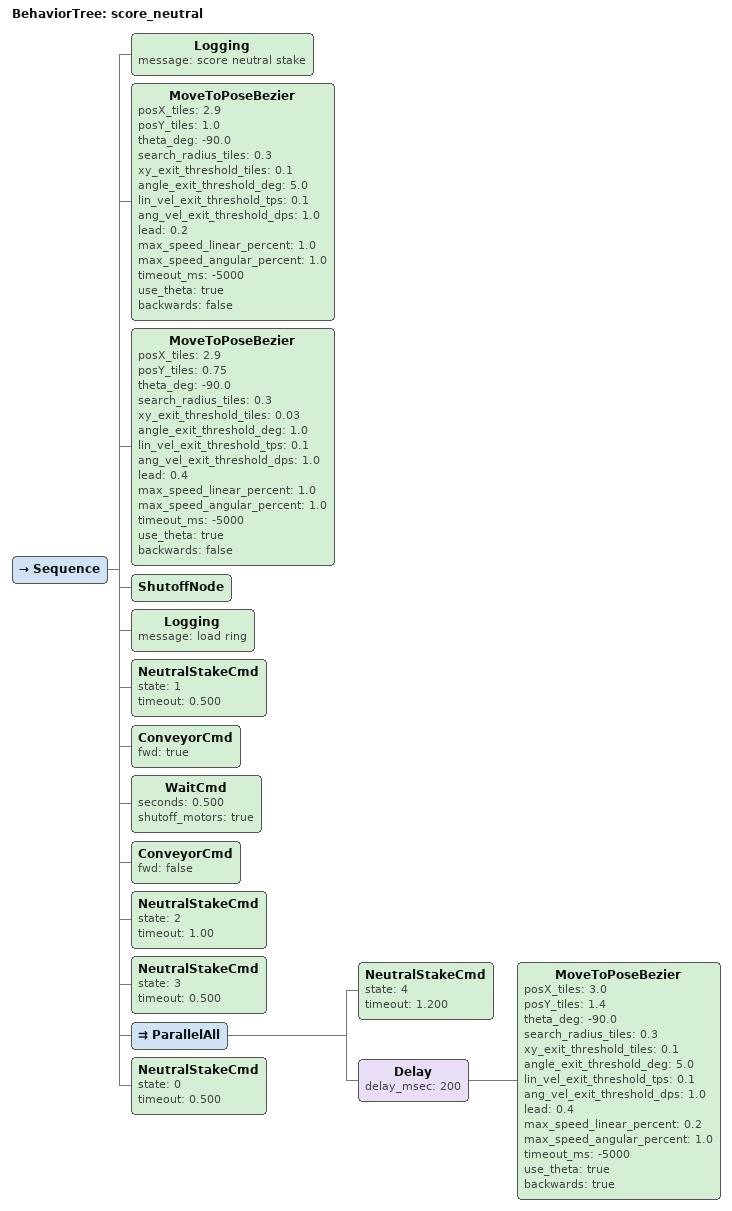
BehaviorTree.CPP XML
<?xml version="1.0" encoding="UTF-8"?>
<root BTCPP_format="4">
  <BehaviorTree ID="score_neutral">
    <Sequence>
      <Logging message="score neutral stake"/>
      <MoveToPoseBezier posX_tiles="2.9"
                        posY_tiles="1.0"
                        theta_deg="-90.0"
                        search_radius_tiles="0.3"
                        xy_exit_threshold_tiles="0.1"
                        angle_exit_threshold_deg="5.0"
                        lin_vel_exit_threshold_tps="0.1"
                        ang_vel_exit_threshold_dps="1.0"
                        lead="0.2"
                        max_speed_linear_percent="1.0"
                        max_speed_angular_percent="1.0"
                        timeout_ms="-5000"
                        use_theta="true"
                        backwards="false"/>
      <MoveToPoseBezier posX_tiles="2.9"
                        posY_tiles="0.75"
                        theta_deg="-90.0"
                        search_radius_tiles="0.3"
                        xy_exit_threshold_tiles="0.03"
                        angle_exit_threshold_deg="1.0"
                        lin_vel_exit_threshold_tps="0.1"
                        ang_vel_exit_threshold_dps="1.0"
                        lead="0.4"
                        max_speed_linear_percent="1.0"
                        max_speed_angular_percent="1.0"
                        timeout_ms="-5000"
                        use_theta="true"
                        backwards="false"/>
      <ShutoffNode/>
      <Logging message="load ring"/>
      <NeutralStakeCmd state="1"
                       timeout="0.500"/>
      <ConveyorCmd fwd="true"/>
      <WaitCmd seconds="0.500"
                shutoff_motors="true"/>
      <ConveyorCmd fwd="false"/>
      <NeutralStakeCmd state="2"
                       timeout="1.00"/>
      <NeutralStakeCmd state="3"
                       timeout="0.500"/>
      <ParallelAll>
        <NeutralStakeCmd state="4"
                        timeout="1.200"/>
        <Delay delay_msec="200">
        <MoveToPoseBezier posX_tiles="3.0"
                          posY_tiles="1.4"
                          theta_deg="-90.0"
                          search_radius_tiles="0.3"
                          xy_exit_threshold_tiles="0.1"
                          angle_exit_threshold_deg="5.0"
                          lin_vel_exit_threshold_tps="0.1"
                          ang_vel_exit_threshold_dps="1.0"
                          lead="0.4"
                          max_speed_linear_percent="0.2"
                          max_speed_angular_percent="1.0"
                          timeout_ms="-5000"
                          use_theta="true"
                          backwards="true"/>
        </Delay>
      </ParallelAll>
      <NeutralStakeCmd state="0"
                       timeout="0.500"/>
    </Sequence>
  </BehaviorTree>

</root>
